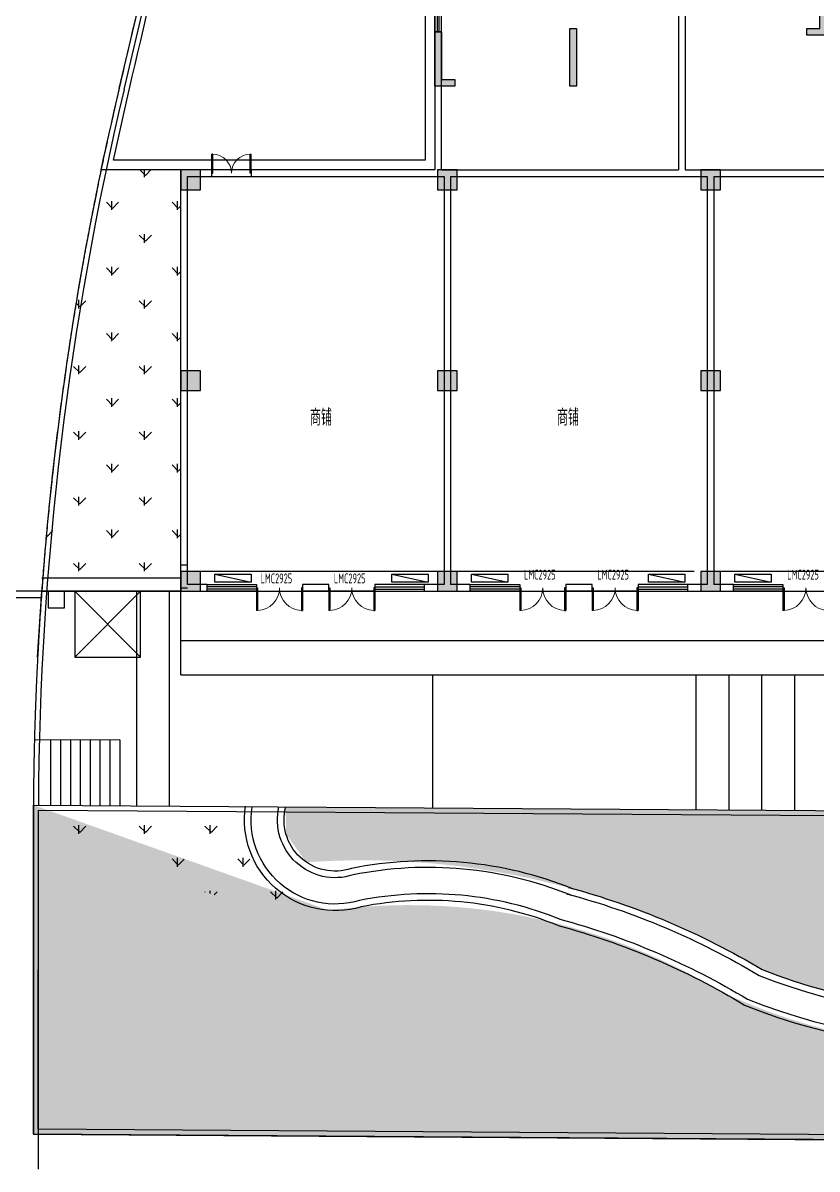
# Model space of a CAD drawing. Header units: millimetres. Extents: x 36720183 to 38160956, y 58934012 to 60388477.
# Drawn here: x 37234032 to 37258166, y 59258859 to 59293687 of the extents above; entities that cross this region are included whole.
import ezdxf

# ---------------------------------------------------------------- set-up
doc = ezdxf.new("R2010")
doc.units = ezdxf.units.MM
doc.header["$LTSCALE"] = 1000
doc.header["$MEASUREMENT"] = 0
doc.linetypes.add('ACAD_ISO04W100', pattern=[30, 24, -3, 0, -3])
doc.linetypes.add('DASH', pattern=[0.35, 0.25, -0.1])
for name, color, linetype in [('2014-01-17陈潇霏修改', 6, 'Continuous'), ('@ 绿化', 8, 'Continuous'), ('@YL', 2, 'Continuous'), ('@铺装', 2, 'Continuous'), ('Axis', 6, 'Continuous'), ('C_Hatch', 41, 'Continuous'), ('C_Wall', 6, 'Continuous'), ('COLUMN', 9, 'Continuous'), ('CURTWALL', 4, 'Continuous'), ('DL_道路中线_支路网_', 4, 'ACAD_ISO04W100'), ('DL_道路红线_干道网_', 6, 'Continuous'), ('DL_道路红线_支路网_', 1, 'Continuous'), ('PUB_HATCH', 8, 'Continuous'), ('PUB_TEXT', 7, 'Continuous'), ('WALL', 4, 'Continuous'), ('WINDOW', 2, 'Continuous'), ('WINDOW_TEXT', 3, 'Continuous'), ('总图草图2013.08.27$0$花都地段2终极版总图、 - 副本$0$DL_道路红线_干道网_', 6, 'Continuous'), ('总图草图2013_08_27$0$花都地段2', 6, 'Continuous'), ('空调', 115, 'Continuous'), ('裙楼挑廊', 7, 'Continuous')]:
    doc.layers.add(name, color=color, linetype=linetype)
doc.styles.add('_TEL_DIM', font='superos.shx', dxfattribs={"width": 0.8, "height": 3.5, "bigfont": 'haiwenzw.shx'})
doc.styles.get("Standard").update_dxf_attribs({"font": 'gbenor.shx', "bigfont": 'gbcbig.shx'})
pattern_1 = [(90, (0, 0), (-997.7954749999999, 997.7954750000001), [264.58066, -1731.01015]), (45, (0, 0), (-997.7961550815103, 997.7961550815104), [264.58066, -1146.51615]), (135, (0, 0), (-997.7961550815104, -997.7961550815103), [264.58066, -1146.51615])]

# ---------------------------------------------------------------- blocks, each defined once
blk = doc.blocks.new('ba')
at = {"color": 8}
blk.add_lwpolyline([(-1947.624863527715, -52.37513647228479), (52.37513647228479, -52.37513647228479), (52.37513647228479, 1947.624863520265), (-1947.624863520265, 1947.624863520265)], close=True, dxfattribs=at)
for points in [[(52.37513647228479, -52.37513647228479), (-1947.624863520265, 1947.624863520265)], [(-1947.624863527715, -52.37513647228479), (52.37513647228479, 1947.624863520265)]]:
    blk.add_lwpolyline(points, dxfattribs=at)
blk = doc.blocks.new('$DorLib2D$00000002')
for p, q in [((-0.5, -5.684341886080802e-17), (-0.5000000000000007, 0.4875)), ((-0.4750000000000007, 0.4875), (-0.5000000000000007, 0.4875)), ((-0.475, -2.842170943040401e-17), (-0.4750000000000007, 0.4875)), ((0.475, -2.842170943040401e-17), (0.4750000000000007, 0.4875)), ((0.4750000000000007, 0.4875), (0.5000000000000007, 0.4875)), ((0.5, -5.684341886080802e-17), (0.5000000000000007, 0.4875)), ((-0.5, -5.684341886080802e-17), (-0.475, -2.842170943040401e-17)), ((0.5, -5.684341886080802e-17), (0.475, -2.842170943040401e-17))]:
    blk.add_line(p, q)
at = {"lineweight": 13}
for centre, start, end in [((-0.4875, -4.263256414560601e-17), 0, 88.53071641864632), ((0.4875, -4.263256414560601e-17), 91.4692835813537, 180)]:
    blk.add_arc(centre, 0.4875, start, end, dxfattribs=at)
blk = doc.blocks.new('2014-1-1-G-D2')
at = {"layer": 'C_Hatch'}
h = blk.add_hatch(color=256, dxfattribs=at)
h.paths.add_polyline_path([(3171986.775314488, -850136.5450167041), (3171986.775314488, -849336.5450167041), (3172186.775314488, -849336.5450167041), (3172186.775314488, -850336.5450167041), (3170536.775409855, -850336.5450167041), (3170536.775409855, -850136.5450167041)])
h.paths.add_polyline_path([(3166686.775315139, -842736.5453980354), (3168336.775314766, -842736.5453980354), (3168336.775314766, -842536.5453979976), (3166686.775315139, -842536.5453979976)])
h.paths.add_polyline_path([(3185486.775314115, -851686.5453929105), (3185486.775314115, -851886.5450140969), (3186086.775314115, -851886.5450140969), (3186086.775314115, -850236.5450140969), (3185886.775314115, -850236.5450140969), (3185886.775313929, -851686.5453929105)])
h.paths.add_polyline_path([(3178186.775313556, -835036.5453978933), (3178186.775313556, -837836.5453981739), (3177986.775313556, -837836.5453981739), (3177986.775313556, -835036.5453978933)])
h.paths.add_polyline_path([(3179286.775313556, -838136.545397894), (3179486.727080836, -838136.546825342), (3179486.775313556, -840536.5453981739), (3178886.775313556, -840536.5453981739), (3178886.775313556, -840336.5453981739), (3179286.775313556, -840336.5453981739)])
h.paths.add_polyline_path([(3175086.775313558, -834336.5453981739), (3176786.775313742, -834336.5453981739), (3176786.775313742, -834536.5453981739), (3175086.775313558, -834536.5453981739)])
h.paths.add_polyline_path([(3153486.775313929, -851436.5450167041), (3153486.775313929, -851236.5450167041), (3153086.775313929, -851236.5450167041), (3153086.775313929, -848336.6300844532), (3152886.775313929, -848336.6300844532), (3152886.775313929, -851436.5450167041)])
h.paths.add_polyline_path([(3165186.816513032, -845236.5454129821), (3165186.775314488, -844136.5453981739), (3167186.775314488, -844136.5453981739), (3167186.775314488, -844836.545207439), (3167386.775314488, -844836.545207439), (3167386.775314488, -844136.5453981739), (3167386.775314488, -843936.5453981739), (3167186.775314488, -843936.5453981739), (3164986.775314488, -843936.5453981739), (3164986.816513032, -845236.5454129821)])
h.paths.add_polyline_path([(3162986.692917027, -843936.5453980186), (3162386.692917027, -843936.5453980186), (3162386.692917027, -844136.5453980186), (3162786.692917027, -844136.5453980186), (3162786.692917027, -845586.4553713184), (3162986.692917027, -845586.4553713184)])
h.paths.add_polyline_path([(3168086.775314488, -860536.5453981739), (3168086.775314488, -859936.5446352344), (3168286.775314488, -859936.5446352344), (3168286.775314488, -860336.5453981739), (3169786.775325663, -860336.5453981746), (3169786.775325663, -860536.5453981746)])
h.paths.add_polyline_path([(3172186.775314488, -853836.5446352344), (3172186.775314488, -854036.5446352344), (3172586.775314488, -854036.5446352344), (3172586.775314488, -856036.5453982193), (3172786.775314488, -856036.5453982193), (3172786.775314488, -853836.5446352344)])
h.paths.add_polyline_path([(3165186.775314488, -846736.545207439), (3165186.775314488, -849136.5451120716), (3164986.775314488, -849136.5451120716), (3164986.775314488, -846736.545207439)])
h.paths.add_polyline_path([(3184486.775314488, -842836.5453981739), (3184086.775314488, -842836.5453981739), (3184086.775314488, -843036.5453981739), (3184286.775314488, -843036.5453981739), (3184286.775314488, -844486.545207439), (3184486.775314488, -844486.545207439)])
h.paths.add_polyline_path([(3155386.692917027, -842386.6300844532), (3155386.775314533, -844136.5453980188), (3155586.775314533, -844136.5453980188), (3155586.692917027, -842386.6300844532)])
h.paths.add_polyline_path([(3151886.692917027, -842386.6300844532), (3151286.692917027, -842386.6300844532), (3151286.692917027, -844036.6300844532), (3151486.692917027, -844036.6300844532), (3151486.692917027, -842586.6300844532), (3151886.692917027, -842586.6300844532)])
h.paths.add_polyline_path([(3165786.775314488, -835036.5453978933), (3165786.775314488, -837836.5453981739), (3165986.775314488, -837836.5453981739), (3165986.775314488, -835036.5453978933)])
h.paths.add_polyline_path([(3164686.775314488, -838136.545397894), (3164486.775314488, -838136.545397894), (3164486.775314488, -840536.5453981739), (3165086.775314488, -840536.5453981739), (3165086.775314488, -840336.5453981739), (3164686.775314488, -840336.5453981739)])
h.paths.add_polyline_path([(3158486.775314115, -843936.5453980186), (3158486.775314115, -845586.4553713184), (3158686.775314115, -845586.4553713184), (3158686.775314115, -843936.5453980186)])
h.paths.add_polyline_path([(3151286.692917027, -846786.6301321369), (3151286.692917027, -848536.6300844532), (3151486.692917027, -848536.6300844532), (3151486.692917027, -846786.6301321369)])
h.paths.add_polyline_path([(3168886.775314486, -834336.5453981739), (3167186.775314301, -834336.5453981739), (3167186.775314301, -834536.5453981739), (3168886.775314486, -834536.5453981739)])
h.paths.add_polyline_path([(3170086.775314488, -851236.5450167041), (3168486.775314488, -851236.5450167041), (3168486.775314488, -851436.5450167041), (3170086.775314488, -851436.5450167041)])
h.paths.add_polyline_path([(3160886.778366245, -851236.5450167041), (3158486.778366245, -851236.5450167041), (3158486.778366245, -851436.5450167041), (3160886.778366245, -851436.5450167041)])
h.paths.add_polyline_path([(3169386.775314488, -844436.545207439), (3169386.775314488, -845036.545207439), (3169586.775314488, -845036.545207439), (3169586.775314488, -844636.545207439), (3172186.775314488, -844636.545207439), (3172186.775314488, -844436.545207439)])
h.paths.add_polyline_path([(3171886.775314115, -838236.5453981739), (3171886.775314115, -840636.545398129), (3172086.775314115, -840636.545398129), (3172086.775314115, -838236.5453981739)])
h.paths.add_polyline_path([(3157686.778366245, -856636.5446352344), (3157686.775406964, -859836.5453981746), (3157886.775406964, -859836.5453981746), (3157886.778366245, -856636.5446352344)])
h.paths.add_polyline_path([(3156786.778366245, -854036.5446352344), (3157186.77226273, -854036.5446352344), (3157186.77226273, -853836.5446352344), (3156586.778366245, -853836.5446352344), (3156586.778366245, -856036.5453982193), (3156786.778366245, -856036.5453982193)])
h.paths.add_polyline_path([(3161286.778366245, -852936.5450167041), (3159286.778366245, -852936.5450167041), (3159286.778366245, -853136.5450167041), (3161286.778366245, -853136.5450167041)])
h.paths.add_polyline_path([(3170086.775314488, -852936.5450167041), (3168086.775314488, -852936.5450167041), (3168086.775314488, -853136.5450167041), (3170086.775314488, -853136.5450167041)])
h.paths.add_polyline_path([(3171486.775314488, -856636.5446352344), (3171486.775314488, -859836.5453981746), (3171686.775314488, -859836.5453981746), (3171686.775314488, -856636.5446352344)])
h.paths.add_polyline_path([(3174386.775314488, -848686.5450166557), (3174186.775314488, -848686.5450166557), (3174186.775314488, -850336.5450167041), (3174786.775314488, -850336.5450167041), (3174786.775314488, -850136.5450167041), (3174386.775314488, -850136.5450167041)])
h.paths.add_polyline_path([(3181786.775314488, -850136.5450167041), (3181786.775314488, -851886.5450167041), (3181986.775314488, -851886.5450167041), (3181986.775314488, -850136.5450167041)])
h.paths.add_polyline_path([(3185886.775314488, -845736.545207439), (3185886.775314488, -847486.5451061111), (3186086.775314488, -847486.5451061111), (3186086.775314488, -845736.545207439)])
h.paths.add_polyline_path([(3178486.775313929, -842836.554934917), (3178486.775313929, -844486.554934917), (3178686.775313929, -844486.554934917), (3178686.775313929, -843036.554934917), (3179336.903487385, -843036.5453954004), (3179336.903487385, -842836.5453954004)])
h.paths.add_polyline_path([(3161286.775314488, -860536.5453981739), (3159586.775326222, -860536.5453981746), (3159586.775326222, -860336.5453981746), (3161086.775314488, -860336.5453981739), (3161086.775314488, -859936.5446352344), (3161286.775314488, -859936.5446352344)])
at = {"layer": 'C_Wall'}
for points in [[(3168886.775314486, -834336.5453981739), (3167186.775314301, -834336.5453981739), (3167186.775314301, -834536.5453981739), (3168886.775314486, -834536.5453981739)], [(3175086.775313558, -834336.5453981739), (3176786.775313742, -834336.5453981739), (3176786.775313742, -834536.5453981739), (3175086.775313558, -834536.5453981739)], [(3165786.775314488, -835036.5453978933), (3165786.775314488, -837836.5453981739), (3165986.775314488, -837836.5453981739), (3165986.775314488, -835036.5453978933)], [(3178186.775313556, -835036.5453978933), (3178186.775313556, -837836.5453981739), (3177986.775313556, -837836.5453981739), (3177986.775313556, -835036.5453978933)], [(3164686.775314488, -838136.545397894), (3164486.775314488, -838136.545397894), (3164486.775314488, -840536.5453981739), (3165086.775314488, -840536.5453981739), (3165086.775314488, -840336.5453981739), (3164686.775314488, -840336.5453981739)], [(3171886.775314115, -838236.5453981739), (3171886.775314115, -840636.545398129), (3172086.775314115, -840636.545398129), (3172086.775314115, -838236.5453981739)], [(3179286.775313556, -838136.545397894), (3179486.727080836, -838136.546825342), (3179486.775313556, -840536.5453981739), (3178886.775313556, -840536.5453981739), (3178886.775313556, -840336.5453981739), (3179286.775313556, -840336.5453981739)], [(3155386.692917027, -842386.6300844532), (3155386.775314533, -844136.5453980188), (3155586.775314533, -844136.5453980188), (3155586.692917027, -842386.6300844532)], [(3166686.775315139, -842736.5453980354), (3168336.775314766, -842736.5453980354), (3168336.775314766, -842536.5453979976), (3166686.775315139, -842536.5453979976)], [(3178486.775313929, -842836.554934917), (3178486.775313929, -844486.554934917), (3178686.775313929, -844486.554934917), (3178686.775313929, -843036.554934917), (3179336.903487385, -843036.5453954004), (3179336.903487385, -842836.5453954004)], [(3184486.775314488, -842836.5453981739), (3184086.775314488, -842836.5453981739), (3184086.775314488, -843036.5453981739), (3184286.775314488, -843036.5453981739), (3184286.775314488, -844486.545207439), (3184486.775314488, -844486.545207439)], [(3158486.775314115, -843936.5453980186), (3158486.775314115, -845586.4553713184), (3158686.775314115, -845586.4553713184), (3158686.775314115, -843936.5453980186)], [(3169386.775314488, -844436.545207439), (3169386.775314488, -845036.545207439), (3169586.775314488, -845036.545207439), (3169586.775314488, -844636.545207439), (3172186.775314488, -844636.545207439), (3172186.775314488, -844436.545207439)], [(3185886.775314488, -845736.545207439), (3185886.775314488, -847486.5451061111), (3186086.775314488, -847486.5451061111), (3186086.775314488, -845736.545207439)], [(3151286.692917027, -846786.6301321369), (3151286.692917027, -848536.6300844532), (3151486.692917027, -848536.6300844532), (3151486.692917027, -846786.6301321369)], [(3153486.775313929, -851436.5450167041), (3153486.775313929, -851236.5450167041), (3153086.775313929, -851236.5450167041), (3153086.775313929, -848336.6300844532), (3152886.775313929, -848336.6300844532), (3152886.775313929, -851436.5450167041)], [(3174386.775314488, -848686.5450166557), (3174186.775314488, -848686.5450166557), (3174186.775314488, -850336.5450167041), (3174786.775314488, -850336.5450167041), (3174786.775314488, -850136.5450167041), (3174386.775314488, -850136.5450167041)], [(3171986.775314488, -850136.5450167041), (3171986.775314488, -849336.5450167041), (3172186.775314488, -849336.5450167041), (3172186.775314488, -850336.5450167041), (3170536.775409855, -850336.5450167041), (3170536.775409855, -850136.5450167041)], [(3181786.775314488, -850136.5450167041), (3181786.775314488, -851886.5450167041), (3181986.775314488, -851886.5450167041), (3181986.775314488, -850136.5450167041)], [(3185486.775314115, -851686.5453929105), (3185486.775314115, -851886.5450140969), (3186086.775314115, -851886.5450140969), (3186086.775314115, -850236.5450140969), (3185886.775314115, -850236.5450140969), (3185886.775313929, -851686.5453929105)], [(3160886.778366245, -851236.5450167041), (3158486.778366245, -851236.5450167041), (3158486.778366245, -851436.5450167041), (3160886.778366245, -851436.5450167041)], [(3170086.775314488, -851236.5450167041), (3168486.775314488, -851236.5450167041), (3168486.775314488, -851436.5450167041), (3170086.775314488, -851436.5450167041)], [(3161286.778366245, -852936.5450167041), (3159286.778366245, -852936.5450167041), (3159286.778366245, -853136.5450167041), (3161286.778366245, -853136.5450167041)], [(3170086.775314488, -852936.5450167041), (3168086.775314488, -852936.5450167041), (3168086.775314488, -853136.5450167041), (3170086.775314488, -853136.5450167041)], [(3157686.778366245, -856636.5446352344), (3157686.775406964, -859836.5453981746), (3157886.775406964, -859836.5453981746), (3157886.778366245, -856636.5446352344)], [(3171486.775314488, -856636.5446352344), (3171486.775314488, -859836.5453981746), (3171686.775314488, -859836.5453981746), (3171686.775314488, -856636.5446352344)]]:
    blk.add_lwpolyline(points, close=True, dxfattribs=at)
for points in [[(3151886.692917027, -842386.6300844532), (3151286.692917027, -842386.6300844532), (3151286.692917027, -844036.6300844532), (3151486.692917027, -844036.6300844532), (3151486.692917027, -842586.6300844532), (3151886.692917027, -842586.6300844532), (3151886.692917027, -842386.6300844532)], [(3162986.692917027, -843936.5453980186), (3162386.692917027, -843936.5453980186), (3162386.692917027, -844136.5453980186), (3162786.692917027, -844136.5453980186), (3162786.692917027, -845586.4553713184), (3162986.692917027, -845586.4553713184), (3162986.692917027, -843936.5453980186)], [(3165186.816513032, -845236.5454129821), (3165186.775314488, -844136.5453981739), (3167186.775314488, -844136.5453981739), (3167186.775314488, -844836.545207439), (3167386.775314488, -844836.545207439), (3167386.775314488, -844136.5453981739), (3167386.775314488, -843936.5453981739), (3167186.775314488, -843936.5453981739), (3167186.775314488, -843936.5453981739), (3164986.775314488, -843936.5453981739), (3164986.816513032, -845236.5454129821), (3165186.816513032, -845236.5454129821)], [(3165186.775314488, -846736.545207439), (3165186.775314488, -849136.5451120716), (3164986.775314488, -849136.5451120716), (3164986.775314488, -846736.545207439), (3165186.775314488, -846736.545207439)], [(3156786.778366245, -854036.5446352344), (3157186.77226273, -854036.5446352344), (3157186.77226273, -853836.5446352344), (3156586.778366245, -853836.5446352344), (3156586.778366245, -856036.5453982193), (3156786.778366245, -856036.5453982193), (3156786.778366245, -854036.5446352344)], [(3172186.775314488, -853836.5446352344), (3172186.775314488, -854036.5446352344), (3172586.775314488, -854036.5446352344), (3172586.775314488, -856036.5453982193), (3172786.775314488, -856036.5453982193), (3172786.775314488, -853836.5446352344), (3172186.775314488, -853836.5446352344)], [(3161086.775314488, -860336.5453981739), (3161086.775314488, -859936.5446352344), (3161286.775314488, -859936.5446352344), (3161286.775314488, -860536.5453981739)], [(3168086.775314488, -860536.5453981739), (3168086.775314488, -859936.5446352344), (3168286.775314488, -859936.5446352344), (3168286.775314488, -860336.5453981739), (3169786.775325663, -860336.5453981746), (3169786.775325663, -860536.5453981746), (3168086.775314488, -860536.5453981739)], [(3161286.775314488, -860536.5453981739), (3159586.775326222, -860536.5453981746), (3159586.775326222, -860336.5453981746), (3161086.775314488, -860336.5453981739)]]:
    blk.add_lwpolyline(points, dxfattribs=at)
blk = doc.blocks.new('_FZH')
blk.add_lwpolyline([(-0.499999999992724, -0.4999999999854481), (0.499999999992724, -0.4999999999854481), (0.499999999992724, 0.5000000000145519), (-0.499999999992724, 0.5000000000145519)], close=True)
at = {"layer": 'PUB_HATCH'}
blk.add_solid([(-0.499999999992724, -0.4999999999854481), (0.499999999992724, -0.4999999999854481), (-0.499999999992724, 0.5000000000145519), (0.499999999992724, 0.5000000000145519)], dxfattribs=at)
blk = doc.blocks.new('ed231')
at = {"layer": '@铺装', "color": 2, "ltscale": 0.2}
for p, q in [((6628193.603387751, 372824.6380588533), (6626793.674507126, 372824.6381027671)), ((6628193.603387751, 372824.6379623907), (6626793.674507126, 372824.6380063044))]:
    blk.add_line(p, q, dxfattribs=at)
at = {"layer": 'CURTWALL', "color": 2}
for p, q in [((6629693.603891075, 373024.6380220773), (6628193.60372787, 373024.6380453529)), ((6628193.60372787, 373024.6380453529), (6628193.60372787, 372824.6380453529)), ((6628193.60372787, 372957.9713541763), (6629693.603891075, 372957.9713554131)), ((6628193.60372787, 372891.3047365295), (6629693.603891075, 372891.3046887415)), ((6628193.60372787, 372824.6380453529), (6629693.603891075, 372824.6380220773))]:
    blk.add_line(p, q, dxfattribs=at)
at = {"layer": 'WINDOW', "color": 0, "xscale": 1400, "yscale": -1400, "zscale": 1400}
blk.add_blockref('$DorLib2D$00000002', (6627493.603891075, 372924.6380220773), dxfattribs=at)
blk = doc.blocks.new('ds1213')
at = {"layer": '空调', "linetype": 'DASH', "ltscale": 1000}
blk.add_lwpolyline([(8431959.488748034, 364790.3195485603), (8431959.48874805, 365040.3195484038), (8433059.48874808, 365040.319548687), (8433059.488748109, 364790.3195485976)], close=True, dxfattribs=at)
blk.add_lwpolyline([(8431959.48874805, 365040.3195484038), (8433059.488748109, 364790.3195485976)], dxfattribs=at)
blk = doc.blocks.new('we213421ads')
at = {"layer": '2014-01-17陈潇霏修改'}
blk.add_line((8492449.93234997, 437106.9401780684), (8492449.93234997, 437106.9401780684), dxfattribs=at)
at = {"layer": 'WALL'}
for p, q in [((8492649.93237387, 438006.9403687511), (8493449.93237387, 438006.9403687511)), ((8492649.93237387, 438006.9403687511), (8492649.93237387, 437906.9403687511)), ((8492649.93237387, 437906.9403687511), (8493449.93237387, 437906.9403687511)), ((8493449.93237387, 438006.9403687511), (8493449.93237387, 437906.9403687511)), ((8499049.932374572, 438006.9403688455), (8498049.932374429, 438006.9403687511)), ((8498049.932374429, 437706.9403687511), (8498049.932374429, 438006.9403687511)), ((8499049.9323744, 436306.9401781177), (8499049.932374572, 438006.9403688455)), ((8498749.932374626, 437706.940368238), (8498049.932374429, 437706.9403687511)), ((8498749.9323744, 436306.9401781107), (8498749.932374626, 437706.940368238)), ((8501749.823874274, 435806.9416063223), (8501749.832441026, 437006.9416058604)), ((8501749.832441026, 437006.9416058604), (8501949.83244102, 437006.9401780684)), ((8501949.823874269, 435806.9401785303), (8501949.83244102, 437006.9401780684)), ((8489549.849976968, 435806.9401782993), (8489549.932388198, 436506.9223810295)), ((8489549.932388198, 436506.9223810295), (8489749.932386812, 436506.8988343654)), ((8489749.849975582, 435806.9166316352), (8489749.932386812, 436506.8988343654)), ((8492449.932374429, 436306.9401775319), (8492449.932373945, 436506.9403681615)), ((8492449.932373945, 436506.9403681615), (8492749.932373945, 436506.940368888)), ((8492749.932374429, 436306.9401782583), (8492749.932373945, 436506.940368888)), ((8492449.932374429, 436306.9401775319), (8492749.932374429, 436306.9401782583)), ((8498749.9323744, 436306.9401781107), (8499049.9323744, 436306.9401781177)), ((8489549.849976968, 435806.9401782993), (8489749.849975582, 435806.9166316352)), ((8501749.823874274, 435806.9416063223), (8501949.823874269, 435806.9401785303)), ((8488249.932374429, 432706.9401782993), (8488249.932374429, 433706.9401780162)), ((8488249.932374429, 433706.9401780162), (8488449.932374429, 433706.9401780162)), ((8488449.932374429, 432706.9401782993), (8488449.932374429, 433706.9401780162)), ((8503049.932373125, 432706.9401782993), (8503049.932373125, 433706.9401780162)), ((8503049.932373125, 433706.9401780162), (8503249.932373125, 433706.9401780162)), ((8503249.932373125, 432706.9401782993), (8503249.932373125, 433706.9401780162)), ((8488249.932374429, 432706.9401782993), (8488449.932374429, 432706.9401782993)), ((8503049.932373125, 432706.9401782993), (8503249.932373125, 432706.9401782993)), ((8504749.932372048, 428805.6681284038), (8504949.932371894, 428805.6759761787)), ((8504749.932372048, 428805.6681284038), (8504750.014770586, 426906.9483012194)), ((8504949.932371894, 428805.6759761788), (8504950.014770431, 426906.9561489944))]:
    blk.add_line(p, q, dxfattribs=at)
at = {"layer": 'WINDOW', "linetype": 'DASH', "ltscale": 1000}
for p, q in [((8492449.932374213, 437106.9401780684), (8492449.904656382, 438007.0296719166)), ((8492449.904656382, 438007.0296719166), (8492649.93237387, 438006.9403687511)), ((8498049.932374429, 437906.9401779715), (8493449.93237387, 437906.9401779715)), ((8492449.93234997, 437107.7274064702), (8492449.932373945, 436506.8510645092)), ((8491149.569821436, 428005.6759935461), (8491149.899681093, 430305.6758071372)), ((8509249.56982125, 428805.6759761788), (8504949.936349533, 428805.5072633974)), ((8483149.931912122, 428106.9403694234), (8483149.77706518, 425705.6759923764)), ((8489249.56982125, 428005.6759935476), (8491149.569821436, 428005.6759935461)), ((8481549.555019226, 425237.3285196052), (8481549.555019226, 425237.2555550719)), ((8481549.555019226, 425237.2555550719), (8481549.623448163, 425106.9403757095)), ((8481649.555019226, 425237.3366263009), (8481649.53349286, 425237.3366245557)), ((8516449.652218152, 422305.6759760844), (8514849.56982125, 422305.6759760844)), ((8514949.569820859, 422206.8035807822), (8516549.932265919, 422206.9449155156)), ((8514949.569820859, 422206.8035807822), (8514949.56981573, 420505.133044998))]:
    blk.add_line(p, q, dxfattribs=at)
for points in [[(8483149.931912122, 428106.9403694234), (8491049.932373684, 428106.940369647), (8491049.932374116, 429606.9051858254), (8491049.655161828, 429605.6409965571), (8491049.57276417, 430205.6759884723), (8488149.849977154, 430206.9401777852), (8487649.932374243, 430206.9401777852), (8487649.932374243, 431006.9401779715), (8487649.932374243, 433806.9401780162), (8489449.932374429, 433806.9401780162), (8489449.932374429, 437106.9401780684), (8492449.932374213, 437106.9401780684)], [(8499049.932374429, 437106.9401780684), (8502049.82941277, 437106.9401780684), (8502049.932374801, 435706.9401782099)], [(8489549.932374429, 435706.9401779715), (8489049.932374429, 435706.9401779715), (8489049.932374429, 437006.9401780684), (8492449.932373922, 437006.9401780684)], [(8501949.932374801, 435706.9401782099), (8502449.932374801, 435706.9401782099), (8502449.932374801, 437006.9401780684), (8499049.932374429, 437006.9401780684)], [(8501949.932374801, 435706.9401782099), (8501949.932374801, 433606.9401780162), (8503249.932373125, 433606.9401780162), (8503249.555018855, 430306.9401754611), (8501049.932372477, 430306.9901163731), (8501049.932372477, 428106.9483012045), (8500549.932372663, 428106.9483006911), (8500549.932372663, 426906.9483010704), (8504750.014770586, 426906.9483012194), (8504750.014770586, 428806.8692863033)], [(8502049.932374801, 435706.9401782099), (8502049.932374801, 433706.9401780162), (8503350.312821329, 433706.9401780162), (8503349.555018855, 430206.9901163731), (8501149.932372477, 430206.9901163731), (8501149.932372477, 428006.9483013072), (8500649.932372663, 428006.9483007938), (8500649.932372663, 427006.9483010739), (8504650.014770586, 427006.9483012158), (8504650.014770586, 428906.8694389253), (8504650.014770586, 428906.8694389253)], [(8488249.932374429, 431106.9401779715), (8487749.932374243, 431106.9401779715), (8487749.932374243, 433706.9401780162), (8489549.932374429, 433706.9401780162)], [(8488849.932374429, 430306.9401777852), (8491149.569821436, 430305.6759884723), (8491149.899681093, 430305.6758071372)], [(8504650.014770586, 428906.8622658234), (8509349.932526296, 428906.8622658234), (8509349.929473989, 427505.6760964641), (8512049.937545683, 427505.668710908), (8512050.020098317, 428556.8223172495), (8516549.64766318, 428555.5633300407), (8516549.932265919, 422206.9449155156)], [(8509249.932526294, 428805.6759761788), (8509249.932526296, 428805.6759761788), (8509249.929321367, 427405.6763700024), (8512149.932219427, 427405.6684373839), (8512150.014770586, 428456.7943350166), (8516449.652218152, 428455.5913046611), (8516449.569820875, 422305.5913046611)], [(8481549.555019226, 425237.2380921726), (8481549.555019226, 425705.6759923764), (8483149.775916092, 425705.6759923764)], [(8481649.623448163, 425106.9638496081), (8481649.555019226, 425605.6759923764), (8483249.932373125, 425605.6759923764)], [(8481649.623448163, 425106.9403025203), (8481549.554355025, 425106.9401804988)]]:
    blk.add_lwpolyline(points, dxfattribs=at)
blk = doc.blocks.new('T4scpm')
at = {"color": 6}
blk.add_line((214597.0386874154, 30062.87824875116), (214797.0386979729, 30062.87824875116), dxfattribs=at)
at = {"layer": 'Axis', "color": 6}
blk.add_line((226622.0387009978, 46163.42128108442), (226622.0387011841, 44613.42127866298), dxfattribs=at)
at = {"layer": 'WALL', "color": 6}
for p, q in [((229721.6765081137, 50813.4117391929), (229721.6765045598, 42062.87813462317)), ((229921.6765096411, 50813.4117391929), (229921.6765188649, 42062.87838561088)), ((222322.0387404561, 46263.4216599986), (222322.0387227163, 42062.87823593616)), ((222522.0387016013, 46263.4216600433), (222322.0387412384, 46263.4216599986)), ((222522.0386809632, 42062.87823864818), (222522.0387013704, 46263.42166003585)), ((222522.0386803448, 44813.42127911747), (222522.0386801064, 45868.62986850739)), ((214597.0386979729, 29262.87823070586), (214597.0386979729, 42062.87823417783)), ((215538.1576608866, 42062.87823215127), (214597.0386979729, 42062.87823417783)), ((214797.0386979729, 41862.87823411822), (215538.1576609313, 41862.87825207412)), ((214797.0386979729, 29462.87823070586), (214797.0386979729, 41862.87823411822)), ((215538.1576609313, 41862.87825207412), (215538.1576608866, 42062.87823215127)), ((222322.0387077481, 42062.87823592871), (216738.1576608866, 42062.87823242694)), ((216738.1576608866, 42062.87823242694), (216738.1576609388, 41862.8782523796)), ((216738.1576609388, 41862.8782523796), (222422.0387033224, 41862.87823606282)), ((222422.0387033224, 41862.87823606282), (222597.038711518, 41862.87865833938)), ((222522.0386809632, 42062.87823864818), (229721.6765045598, 42062.87813462317)), ((222597.038711518, 41862.87865833938), (222597.03871198, 29462.87823070586)), ((222797.0387115106, 41862.8782016784), (222797.03871198, 29462.87823070586)), ((222797.0387115106, 41862.8782016784), (225122.0387033224, 41862.87823666632)), ((225122.0387033224, 41862.87823666632), (229622.0387012139, 41862.8782376796)), ((229622.0387012139, 41862.8782376796), (230597.0386979878, 41862.87815444171)), ((229921.6765188649, 42062.87823710591), (230697.038707532, 42062.87823791802)), ((230597.0386979878, 41862.87815444171), (230597.0386979878, 29462.87823070586)), ((230697.0387073234, 42062.87823776156), (238697.0387073234, 42062.87823802233)), ((230797.0387178287, 41862.87822632492), (230797.0387178287, 29462.87823070586)), ((230797.0387178287, 41862.87822632492), (238597.0387020409, 41862.87822658569)), ((214597.0387075543, 29362.87823422253), (214797.0387075543, 29362.87823422253)), ((214597.0386979729, 29262.87823070586), (215397.0387115851, 29262.87822995335)), ((215397.0387115851, 29462.87820719182), (214797.0386979729, 29462.87823070586)), ((215397.0387115851, 29262.87822995335), (215397.0387115851, 29462.87820719182)), ((219097.1093237996, 29462.87828999013), (218297.0387075618, 29462.87828999013)), ((218297.0387075618, 29462.87828999013), (218297.0387075618, 29263.42125441134)), ((219097.1093237996, 29262.87828999013), (218297.0387075618, 29262.87828999013)), ((219097.1093237996, 29262.87828999013), (219097.1093237996, 29462.87828999013)), ((222597.03871198, 29462.87823070586), (221997.0387077481, 29462.8782043606)), ((221997.0387077481, 29462.8782043606), (221997.0387077406, 29262.87822782248)), ((221997.0387077406, 29262.87822782248), (222697.0387075543, 29262.87823422253)), ((222697.0387075543, 29262.87823422253), (223397.0387075543, 29262.87820417434)), ((223397.0387075469, 29462.87820381671), (222797.03871198, 29462.87823070586)), ((223397.0387075543, 29262.87820417434), (223397.0387075469, 29462.87820381671)), ((227097.1093237847, 29462.87827876955), (226297.0387075469, 29462.87827876955)), ((226297.0387075469, 29462.87827876955), (226297.0387075469, 29263.42124319077)), ((227097.1093237847, 29262.87827876955), (226297.0387075469, 29262.87827876955)), ((227097.1093237847, 29262.87827876955), (227097.1093237847, 29462.87827876955)), ((230597.0386979878, 29462.87823070586), (229997.0387077332, 29462.87823034823)), ((229997.0387077332, 29462.87823034823), (229997.0387077406, 29262.87823070586)), ((231397.0387075469, 29462.87822220474), (230797.0387178287, 29462.87823070586)), ((231397.0387075543, 29262.87823070586), (231397.0387075469, 29462.87822220474))]:
    blk.add_line(p, q, dxfattribs=at)
at = {"layer": 'WINDOW', "color": 6}
for p, q in [((222322.0387404561, 46263.42186118662), (222322.0387362242, 46913.42128107697)), ((222397.0387404561, 46263.42186167091), (222397.0387362242, 46913.42128107697)), ((222447.0387005135, 46263.42186167091), (222447.0387047529, 46913.42128107697)), ((222522.0387005135, 46263.42186118662), (222522.0387047529, 46913.42128107697)), ((216738.1576608866, 42062.87823242694), (215538.1576231644, 42062.87823215127))]:
    blk.add_line(p, q, dxfattribs=at)
at = {"layer": '裙楼挑廊', "color": 6, "linetype": 'DASH', "ltscale": 1000}
for p, q in [((222397.0387075692, 29862.87824892998), (215197.0387115777, 29862.87824892998)), ((230197.0387035385, 29862.87824892998), (222997.0387075469, 29862.87824892998)), ((238197.0387035385, 29862.87824892998), (230997.0387075469, 29862.87824892998))]:
    blk.add_line(p, q, dxfattribs=at)
at = {"color": 6, "xscale": -1}
for p in [(6845090.642598644, -343561.7598070428), (6853090.642598622, -343561.7598182634), (6861090.642598622, -343562.3029191196)]:
    blk.add_blockref('ed231', p, dxfattribs=at)
at = {"color": 6}
for p in [(-6407696.565183327, -343561.7598127797), (-6399696.565183342, -343561.7598240003)]:
    blk.add_blockref('ed231', p, dxfattribs=at)
at = {"layer": '2014-01-17陈潇霏修改', "color": 6}
blk.add_blockref('we213421ads', (-8259327.516317856, -374343.5188995004), dxfattribs=at)
at = {"layer": 'C_Hatch', "color": 6, "xscale": -1}
blk.add_blockref('2014-1-1-G-D2', (3408408.814015485, 896499.9666741341), dxfattribs=at)
at = {"layer": 'COLUMN', "color": 6, "xscale": 599.9999999767169, "yscale": 599.9999999767169, "zscale": 599.9999999767169}
for p in [(214897.0387115851, 41762.87818205357), (222697.0387075543, 41762.87818205357), (230697.0387075543, 41762.87818205357), (214897.0387115851, 35663.42109318078), (222697.0387075543, 35663.42109318078), (230697.0387075543, 35663.42109318078), (214897.0387115851, 29562.87824893743), (222697.0387075543, 29562.87824893743), (230697.0387075543, 29562.87824893743)]:
    blk.add_blockref('_FZH', p, dxfattribs=at)
at = {"layer": 'WINDOW', "color": 6, "xscale": 1200, "yscale": 1200, "zscale": 1200, "rotation": 1.29309406687959e-08}
blk.add_blockref('$DorLib2D$00000002', (216138.1576231867, 41962.87823464721), dxfattribs=at)
at = {"layer": '空调', "color": 6, "linetype": 'DASH', "ltscale": 1000}
for p in [(-8216323.305415183, -335255.7369218841), (-8210943.38856753, -335255.7369218841), (-8208523.305419214, -335255.7369218841), (-8203143.388571564, -335255.7369218841), (-8200523.305419214, -335255.7369218841)]:
    blk.add_blockref('ds1213', p, dxfattribs=at)
at = {"layer": 'PUB_TEXT', "color": 6, "linetype": 'Continuous', "style": '_TEL_DIM', "width": 0.7}
for p in [(218524.6846743152, 34294.41382410377), (226032.8715248629, 34294.41382410377)]:
    blk.add_text('商铺', height=500, dxfattribs=at).set_placement(p)
at = {"layer": 'WINDOW_TEXT', "color": 6, "width": 0.6}
for p in [(217021.5808338225, 29502.59980227053), (219250.2105413079, 29502.59980227053), (225026.3936524838, 29618.15599472821), (227255.0233599618, 29618.15599472821), (233026.3936524838, 29617.61289387196)]:
    blk.add_text('LMC2925', height=300, dxfattribs=at).set_placement(p)

msp = doc.modelspace()

# ---------------------------------------------------------------- hatches: boundary and pattern name
at = {"layer": '@ 绿化', "linetype": 'Continuous'}
h = msp.add_hatch(dxfattribs=at)
h.set_pattern_fill('GRASS', color=256, scale=500, style=0)
h.set_pattern_definition(pattern_1)
edge = h.paths.add_edge_path()
edge.add_line((37234604.17477487, 59276417.7704375), (37238828.14559741, 59276417.77045576))
edge.add_line((37238828.14559741, 59276417.77045576), (37238828.14559741, 59289217.77038886))
edge.add_line((37238828.14559741, 59289217.77038886), (37236405.22743624, 59289217.77038886))
edge.add_arc((37330848.81749464, 59269402.16297404), 96500.00000174761, 168.1504165241856, 175.8308846390176)
h = msp.add_hatch(dxfattribs=at)
h.set_pattern_fill('GRASS', color=256, scale=500, style=0)
h.set_pattern_definition(pattern_1)
edge = h.paths.add_edge_path()
edge.add_line((37234348.8174929, 59259920.03969017), (37234350.20831899, 59269920.26286779))
edge.add_line((37234350.20831899, 59269920.26286779), (37243329.83778371, 59266718.679794))
edge.add_arc((37245759.16467693, 59248400.63891935), 18478.42662780792, 58.97891845976278, 97.55444661155792, ccw=False)
edge.add_arc((37262941.84175488, 59280584.6006484), 18053.8304355147, 244.8953314357688, 301.1908378142012)
edge.add_arc((37280611.93688872, 59246011.60894358), 20860.01523470102, 66.49316728709772, 113.50683271288361, ccw=False)
edge.add_arc((37301714.06809828, 59282633.0285235), 21664.86467857183, 233.8440787531194, 298.8051387536632)
edge.add_arc((37320326.61187308, 59248424.66755269), 17279.66456658054, 55.04965693452232, 118.230834145741, ccw=False)
edge.add_arc((37335394.27072938, 59276222.63781034), 14581.53242936816, 249.2390098720624, 330.958374819707)
edge.add_line((37348142.42718976, 59269144.10725307), (37369446.11402965, 59268998.79875729))
edge.add_line((37369446.11402965, 59268998.79875729), (37358747.70213383, 59259071.53800369))
edge.add_line((37358747.70213383, 59259071.53800369), (37234348.8174929, 59259920.03969017))
h = msp.add_hatch(dxfattribs=at)
h.set_pattern_fill('GRASS', color=256, scale=500, style=0)
h.set_pattern_definition(pattern_1)
h.paths.add_polyline_path([(37234350.20831899, 59269920.26286779), (37240797.69304055, 59269887.13296961), (37240862.4761942, 59268746.10053057), (37242212.93123633, 59267043.2264297), (37242518.70537532, 59266423.63060801), (37238655.33301431, 59267539.66570657), (37235335.4784039, 59268978.75999175)])
h = msp.add_hatch(dxfattribs=at)
h.set_pattern_fill('GRASS', color=256, scale=500, style=0)
h.set_pattern_definition(pattern_1)
edge = h.paths.add_edge_path()
edge.add_arc((37244348.45805109, 59244371.26588824), 23871.26946049032, 59.406837097821324, 94.0870018103601, ccw=False)
edge.add_arc((37262851.24918693, 59281352.39451024), 17618.26521535361, 248.8607482838542, 301.78615885337)
edge.add_arc((37280511.59559055, 59246569.4497062), 21506.81135343289, 54.92119761055278, 112.932109603306, ccw=False)
edge.add_arc((37301518.10644811, 59242239.1584488), 23573.61953550106, 67.64783420411499, 111.5175858996376, ccw=False)
edge.add_arc((37320363.83917771, 59248186.75526443), 18681.62522201995, 55.721095344228274, 121.9312056850431, ccw=False)
edge.add_arc((37335394.27072937, 59276222.63781036), 13381.53242937914, 250.310547106956, 328.1112930742414)
edge.add_line((37346756.20644385, 59269153.56241264), (37242017.70817441, 59269867.96427372))
edge.add_line((37242017.70817441, 59269867.96427372), (37242027.62719087, 59269035.35797656))
edge.add_line((37242027.62719087, 59269035.35797656), (37242647.12494119, 59268181.83016766))

# ---------------------------------------------------------------- linework, layer by layer
at = {"layer": '@YL'}
for points in [[(37236405.23002727, 59289217.78273803, -0.004884949621846578), (37237891.80097188, 59295623.5220753), (37246553.14561459, 59295623.5221495), (37246553.14560719, 59289217.77044272), (37236405.22743624, 59289217.77038886)], [(37234604.17477487, 59276417.7704375), (37238828.14559741, 59276417.77045576), (37238828.14559741, 59289217.77038886), (37236405.22743624, 59289217.77038886, 0.03352491548552045), (37234604.17477487, 59276417.7704375, 1.075546695794605)], [(37250295.14117388, 59266259.53784946, 0.1452088253854873), (37244309.76183909, 59266826.310688, -0.5501761046050807), (37240797.69304055, 59269887.13296961, -5.140938336931778)], [(37250743.37905189, 59267372.678813, 0.1466564507865296), (37244012.99089952, 59267990.75288873, -0.5957201563039246), (37242017.70817443, 59269867.96427372, -0.5601549945222467)], [(37250606.70523058, 59267418.38548334, -0.06937013911737445), (37256497.47089513, 59264919.72063722, 0.2347050818838008), (37271738.9246834, 59266208.48807278, -0.2090199989435604), (37289410.75989933, 59266240.9190105)], [(37250295.14117388, 59266259.53784946, -0.0704568790033841), (37255962.26365583, 59263841.25883382, 0.2349850370690597), (37272291.7439924, 59265140.50399165, -0.2080625062679666), (37288932.12978505, 59265140.50399165)]]:
    msp.add_lwpolyline(points, format="xyb", dxfattribs=at)
at = {"layer": '@YL', "color": 8}
msp.add_lwpolyline([(37236779.26926263, 59289517.77039084, -0.004431547707052129), (37238127.85670123, 59295323.52207731), (37246253.14561424, 59295323.52214693), (37246253.14560754, 59289517.77044113)], format="xyb", close=True, dxfattribs=at)
at = {"layer": '@YL'}
for points in [[(37238828.14559741, 59289217.77038886), (37236405.22743624, 59289217.77038886)], [(37239769.26456037, 59289017.77045887), (37240969.26456039, 59289017.77045919)], [(37238828.14559897, 59276817.7704375), (37236604.17478536, 59276817.77044615), (37234604.17477304, 59276817.77043714)], [(37234479.24925801, 59274417.77043696), (37234604.17477487, 59276417.7704375)], [(37234604.17477487, 59276417.7704375), (37238828.14559741, 59276417.77045576)], [(37238828.14561104, 59276417.7704375), (37234604.17477487, 59276417.7704375)], [(37238828.14559741, 59276417.7704375), (37234604.17477454, 59276417.7704375)], [(37238828.14561104, 59276417.77043129), (37286928.14557988, 59276417.77118208)], [(37238828.14565068, 59273877.77043129), (37238828.14565307, 59276417.77043129)], [(37238828.14563445, 59274917.77043129), (37286928.14560329, 59274917.77118208)], [(37238828.14565068, 59273877.77043129), (37286928.14561953, 59273877.77118208)], [(37236973.37427559, 59271902.34610693), (37234381.02979401, 59271895.34096258)], [(37234873.37427559, 59271902.34609786), (37234873.37428424, 59269902.37073031)], [(37235173.37427559, 59271902.34609915), (37235173.37428424, 59269902.37073161)], [(37235473.37427559, 59271902.34610045), (37235473.37428424, 59269902.3707329)], [(37235773.37427559, 59271902.34610175), (37235773.37428424, 59269902.3707342)], [(37236073.37427559, 59271902.34610304), (37236073.37428424, 59269902.3707355)], [(37236373.37427559, 59271902.34610434), (37236373.37428424, 59269902.37073679)], [(37236673.37427559, 59271902.34610564), (37236673.37428424, 59269902.37073809)], [(37236973.37427559, 59271902.34610693), (37236973.37428424, 59269902.37073939)], [(37369454.00407649, 59268998.744937), (37358747.7021396, 59259071.53800904), (37234348.59117768, 59259920.04123382), (37234350.20831899, 59269920.26286779), (37369454.0040805, 59268998.74494072)]]:
    msp.add_lwpolyline(points, dxfattribs=at)
at = {"layer": '@YL', "color": 8}
for points in [[(37237490.15012163, 59269898.84590719), (37237490.15012164, 59276417.77052917)], [(37238490.15012164, 59269892.02509268), (37238490.15012164, 59276417.77052917)], [(37246490.15012164, 59269837.45857657), (37246490.15012164, 59273877.77055088)], [(37254490.15012164, 59269782.89206047), (37254490.15012164, 59273877.77067576)], [(37255490.15012164, 59269776.07124654), (37255490.15012164, 59273877.77069137)], [(37256490.15012164, 59269769.25043205), (37256490.15012164, 59273877.77070697)], [(37257490.15012164, 59269762.42961694), (37257490.15012164, 59273877.77072258)]]:
    msp.add_lwpolyline(points, dxfattribs=at)
for points in [[(37250369.84748688, 59266445.06134338, 0.1454397672093687), (37244261.6477957, 59267020.67681373, -0.5513602716909415), (37240995.38667558, 59269856.84721933, -0.5513602716909415)], [(37250668.67273888, 59267187.15531907, 0.1464005152265998), (37244064.02383745, 59267797.02007242, -0.5835107147430679), (37241811.97107286, 59269869.36756832, -0.5578359355402374)], [(37250554.77788779, 59267225.24421103, -0.06954785170093966), (37256408.63621587, 59264739.79069156, 0.2347533360354903), (37271831.36302807, 59266030.64459947, -0.2088636563545274), (37289330.98821362, 59266057.51650736)], [(37250347.06851666, 59266452.67912177, -0.07027220005699683), (37256051.82968941, 59264020.81701545, 0.2349399098355789), (37272199.90800074, 59265318.65457693, -0.2082254684435813), (37289011.90147077, 59265323.90649479)]]:
    msp.add_lwpolyline(points, format="xyb", dxfattribs=at)
at = {"layer": 'DL_道路中线_支路网_'}
msp.add_arc((37330848.81749291, 59269402.16297431), 96500, 166.6442141430104, 180, dxfattribs=at)
at = {"layer": 'DL_道路红线_干道网_', "color": 8}
msp.add_line((37234348.8174929, 59259920.03969017), (37358747.70214892, 59259071.53801773), dxfattribs=at)
at = {"layer": 'DL_道路红线_支路网_', "color": 4}
msp.add_line((37236958.71557583, 59291693.38909586), (37257273.38334124, 59377258.27532084), dxfattribs=at)
at = {"layer": 'DL_道路红线_支路网_', "color": 8}
msp.add_line((37237104.65873943, 59291658.73952158), (37257419.32650484, 59377223.62574656), dxfattribs=at)
for points in [[(37288628.14560699, 59259699.81396643), (37234498.61527131, 59260069.02143657), (37234500.18389839, 59269769.23642297), (37288628.14560699, 59269400.03963771)], [(37234498.81749291, 59269402.16297431), (37234498.8174929, 59258858.62910893)]]:
    msp.add_lwpolyline(points, dxfattribs=at)
at = {"layer": 'DL_道路红线_支路网_', "color": 4}
msp.add_lwpolyline([(37234348.81749291, 59269402.16297431), (37234348.59117768, 59259920.04123382)], dxfattribs=at)
at = {"layer": 'DL_道路红线_支路网_', "color": 8}
msp.add_arc((37330848.81749367, 59269402.16297422), 96350.00000076274, 166.6442141430642, 179.6925120892613, dxfattribs=at)
at = {"layer": 'WALL', "color": 5}
msp.add_line((37238828.14560699, 59276517.77044102), (37239028.14560699, 59276517.77044102), dxfattribs=at)
at = {"layer": 'WALL', "color": 8}
for points in [[(37234604.17477487, 59276417.7704375), (37228766.10981786, 59276417.7704375)], [(37234604.17477487, 59276217.7704375), (37228766.10981786, 59276217.7704375)]]:
    msp.add_lwpolyline(points, dxfattribs=at)
msp.add_lwpolyline([(37234799.49957975, 59275917.77043919), (37235299.49957975, 59275917.77043919), (37235299.49957975, 59276417.77043919), (37234799.49957975, 59276417.77043919)], close=True, dxfattribs=at)
at = {"layer": '总图草图2013.08.27$0$花都地段2终极版总图、 - 副本$0$DL_道路红线_干道网_', "color": 1}
for p, q in [((37240605.48848052, 59259877.36409919), (37358755.59219091, 59259071.48419247)), ((37240605.48848064, 59259877.36409976), (37358755.59219103, 59259071.48419304))]:
    msp.add_line(p, q, dxfattribs=at)
at = {"layer": '总图草图2013_08_27$0$花都地段2', "color": 1}
for p, q in [((37240597.59845874, 59259877.41792429), (37358747.70216913, 59259071.53801757)), ((37240597.59845874, 59259877.41792429), (37358747.70216914, 59259071.53801757)), ((37240597.59845862, 59259877.41792372), (37358747.702169, 59259071.538017)), ((37240597.59845874, 59259877.41792429), (37358747.70216912, 59259071.53801757)), ((37240605.48848052, 59259877.36409919), (37358755.59219091, 59259071.48419247)), ((37240605.48848064, 59259877.36409976), (37358755.59219103, 59259071.48419304))]:
    msp.add_line(p, q, dxfattribs=at)

# ---------------------------------------------------------------- block references
for name, p in [('T4scpm', (37024231.10689944, 59247154.89220058)), ('ba', (37237551.79963838, 59274470.14557372))]:
    msp.add_blockref(name, p)

doc.saveas('drawing.dxf')
